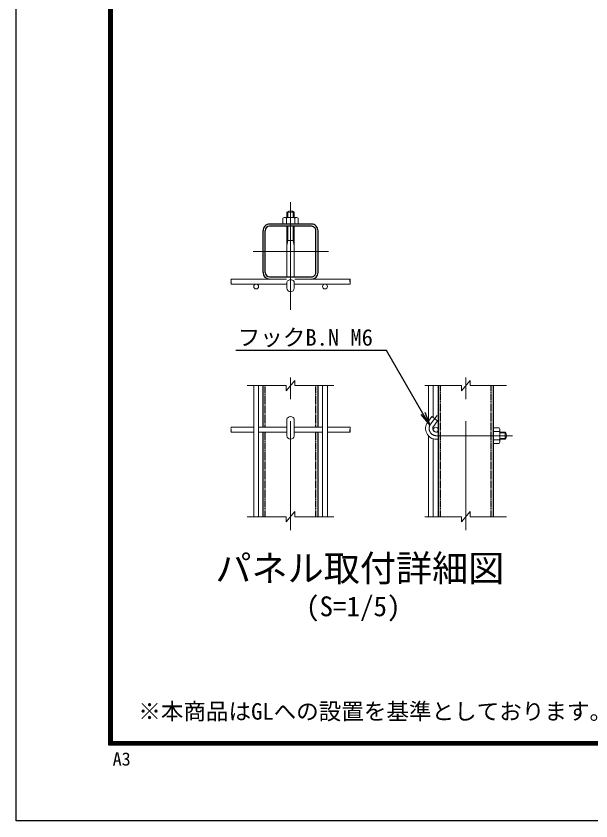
# Model space of a CAD drawing. Units: millimetres, scale not verified, with parts at other scales. Extents: x -4200 to 4200, y -2970 to 2970.
# Drawn here: x -4200 to -2529, y -2970 to -629 of the extents above; entities that cross this region are included whole.
import ezdxf
from ezdxf.enums import TextEntityAlignment as Align

# ---------------------------------------------------------------- set-up
doc = ezdxf.new("R2010")
doc.units = ezdxf.units.MM
doc.header["$LTSCALE"] = 10
doc.linetypes.add('USER1', pattern=[50.8, 31.75, -6.35, 6.35, -6.35])
doc.linetypes.add('USER2', pattern=[0.375, 0.25, -0.125])
for name, color, linetype, lineweight in [('0-0_D-STR-DIM', 7, 'Continuous', 13), ('0-1_D-STR3', 3, 'Continuous', 13), ('0-2_D-BMK', 2, 'USER1', 13), ('0-3_D-STR1', 1, 'Continuous', 25), ('0-4_D-STR2', 7, 'Continuous', 13), ('0-7_D-STR-TXT', 7, 'Continuous', 25), ('0-D_D-TTL', 7, 'Continuous', 25)]:
    doc.layers.add(name, color=color, linetype=linetype, lineweight=lineweight)
doc.layers.add('0-8_D-TTL-TXT', color=7, linetype='Continuous')
doc.styles.add('ＭＳ ゴシック', font='')
doc.styles.get('ＭＳ ゴシック').set_extended_font_data('MS Gothic')

# ---------------------------------------------------------------- blocks, each defined once
blk = doc.blocks.new('MLeader1')
at = {"layer": '0-0_D-STR-DIM', "lineweight": 25}
blk.add_line((-3011.1, -1781.1), (-2996.88, -1819.08), dxfattribs=at)
for points in [[(-3016.88, -1784.43), (-3122.63, -1601.26), (-3553.35, -1601.26), (-3560.55, -1601.26)], [(-3022.65, -1787.77), (-2996.88, -1819.08), (-3016.88, -1784.43)]]:
    blk.add_lwpolyline(points, dxfattribs=at)

msp = doc.modelspace()

# ---------------------------------------------------------------- linework, layer by layer
at = {"layer": '0-0_D-STR-DIM'}
for p, q in [((-3414.27, -1703.58), (-3527.89, -1703.58)), ((-3414.27, -1718.58), (-3389.27, -1688.58)), ((-3414.27, -1718.58), (-3414.27, -1703.58)), ((-3389.27, -1703.58), (-3389.27, -1688.58)), ((-3275.66, -1703.58), (-3389.27, -1703.58)), ((-2904.89, -1703.58), (-3011.2, -1703.58)), ((-2904.89, -1718.58), (-2879.89, -1688.58)), ((-2904.89, -1718.58), (-2904.89, -1703.58)), ((-2879.89, -1703.58), (-2879.89, -1688.58)), ((-2773.58, -1703.58), (-2879.89, -1703.58)), ((-3414.27, -2100.06), (-3389.27, -2070.06)), ((-3389.27, -2085.06), (-3389.27, -2070.06)), ((-2904.89, -2100.06), (-2879.89, -2070.06)), ((-2879.89, -2085.06), (-2879.89, -2070.06)), ((-3414.27, -2085.06), (-3527.89, -2085.06)), ((-3414.27, -2100.06), (-3414.27, -2085.06)), ((-3275.66, -2085.06), (-3389.27, -2085.06)), ((-2904.89, -2085.06), (-3011.2, -2085.06)), ((-2904.89, -2100.06), (-2904.89, -2085.06)), ((-2773.58, -2085.06), (-2879.89, -2085.06))]:
    msp.add_line(p, q, dxfattribs=at)
at = {"layer": '0-1_D-STR3'}
for p, q in [((-3420.43, -1214.59), (-3424.33, -1216.84)), ((-3424.33, -1216.84), (-3424.33, -1233.87)), ((-3383.11, -1214.59), (-3420.43, -1214.59)), ((-3417.67, -1214.59), (-3413.77, -1216.84)), ((-3409.87, -1214.59), (-3413.77, -1216.84)), ((-3413.77, -1216.84), (-3413.77, -1233.87)), ((-3412.17, -1199.31), (-3391.37, -1199.31)), ((-3412.17, -1214.59), (-3412.17, -1199.31)), ((-3409.77, -1214.59), (-3409.77, -1197.61)), ((-3393.77, -1214.59), (-3393.77, -1197.61)), ((-3393.67, -1214.59), (-3389.77, -1216.84)), ((-3391.37, -1214.59), (-3391.37, -1199.31)), ((-3385.87, -1214.59), (-3389.77, -1216.84)), ((-3389.77, -1216.84), (-3389.77, -1233.87)), ((-3383.11, -1214.59), (-3379.21, -1216.84)), ((-3379.21, -1216.84), (-3379.21, -1233.87)), ((-3379.21, -1233.87), (-3424.33, -1233.87)), ((-3412.17, -1387.47), (-3412.17, -1240.27)), ((-3391.37, -1387.47), (-3391.37, -1240.27)), ((-3409.77, -1281.47), (-3412.18, -1295.87)), ((-3412.17, -1281.47), (-3391.37, -1281.47)), ((-3393.77, -1281.47), (-3391.37, -1295.87)), ((-3412.17, -1402.56), (-3412.17, -1420.27)), ((-3391.37, -1402.56), (-3391.37, -1420.27)), ((-3412.17, -1800.79), (-3412.17, -1849.47)), ((-3391.37, -1849.47), (-3391.37, -1800.79)), ((-3002.91, -1809.89), (-2991.01, -1794.09)), ((-2974.39, -1806.61), (-2991.01, -1794.09)), ((-2986.3, -1822.41), (-2974.39, -1806.61)), ((-2977.99, -1839.07), (-2972.39, -1839.07)), ((-2812.39, -1872.03), (-2812.39, -1826.91)), ((-2795.37, -1826.91), (-2812.39, -1826.91)), ((-2812.39, -1829.31), (-2812.39, -1874.43)), ((-2795.37, -1837.47), (-2812.39, -1837.47)), ((-2793.11, -1833.57), (-2795.37, -1837.47)), ((-2793.11, -1841.37), (-2795.37, -1837.47)), ((-2794.44, -1839.07), (-2777.83, -1839.07)), ((-2793.11, -1841.47), (-2776.14, -1841.47)), ((-2777.83, -1839.07), (-2777.83, -1859.87)), ((-2977.99, -1859.87), (-2972.39, -1859.87)), ((-2795.37, -1861.47), (-2812.39, -1861.47)), ((-2795.37, -1872.03), (-2812.39, -1872.03)), ((-2793.11, -1857.57), (-2795.37, -1861.47)), ((-2793.11, -1865.37), (-2795.37, -1861.47)), ((-2793.11, -1868.13), (-2795.37, -1872.03)), ((-2793.11, -1857.47), (-2776.14, -1857.47)), ((-2793.11, -1859.87), (-2777.83, -1859.87))]:
    msp.add_line(p, q, dxfattribs=at)
for points in [[(-3409.77, -1281.47), (-3409.77, -1240.27), (-3409.77, -1281.47)], [(-3393.77, -1281.47), (-3393.77, -1240.27), (-3393.77, -1281.47)], [(-2793.11, -1868.13), (-2793.11, -1830.81), (-2795.37, -1826.91)]]:
    msp.add_lwpolyline(points, dxfattribs=at)
for centre, radius, start, end in [((-3401.77, -1211.47), 16, 49.4584, 130.5416), ((-3401.77, -1420.27), 10.4, 180, 0), ((-2977.99, -1828.67), 31.2, 143, 270), ((-2977.99, -1828.67), 10.4, 143, 270), ((-3401.77, -1849.47), 10.4, 180, 0), ((-2789.99, -1849.47), 16, 319.4584, 40.5416)]:
    msp.add_arc(centre, radius, start, end, dxfattribs=at)
for centre, major_axis, start_param, end_param in [((-3401.77, -1402.63), (10.4, 0), 0, 3.1415927), ((-3401.77, -1800.85), (-10.4, 0), 3.1415927, 6.2831853)]:
    msp.add_ellipse(centre, major_axis=major_axis, ratio=0.649974, start_param=start_param, end_param=end_param, dxfattribs=at)
at = {"layer": '0-2_D-BMK'}
for p, q in [((-3401.77, -1483.57), (-3401.77, -1170.05)), ((-3510.01, -1313.87), (-3291.17, -1313.87)), ((-3401.77, -2124.66), (-3401.77, -1659.08)), ((-2892.39, -2124.66), (-2892.39, -1659.08)), ((-2994.61, -1816.15), (-2975.67, -1791.02)), ((-2977.99, -1849.47), (-2756.27, -1849.47))]:
    msp.add_line(p, q, dxfattribs=at)
msp.add_arc((-2977.99, -1828.67), 20.8, 143, 270, dxfattribs=at)
at = {"layer": '0-3_D-STR1'}
for p, q in [((-3340.97, -1233.87), (-3462.57, -1233.87)), ((-3340.97, -1240.27), (-3462.57, -1240.27)), ((-3481.77, -1374.67), (-3481.77, -1253.07)), ((-3475.37, -1374.67), (-3475.37, -1253.07)), ((-3328.17, -1374.67), (-3328.17, -1253.07)), ((-3321.77, -1374.67), (-3321.77, -1253.07)), ((-3462.57, -1387.47), (-3340.97, -1387.47)), ((-3481.77, -1824.67), (-3481.77, -1703.58)), ((-3321.77, -1824.67), (-3321.77, -1703.58)), ((-2972.39, -1703.58), (-2972.39, -2085.06)), ((-2812.39, -1703.58), (-2812.39, -2085.06)), ((-3481.77, -2085.06), (-3481.77, -1839.07)), ((-3321.77, -2085.06), (-3321.77, -1839.07))]:
    msp.add_line(p, q, dxfattribs=at)
at = {"layer": '0-3_D-STR1', "linetype": 'USER2'}
for p, q in [((-3475.37, -1824.67), (-3475.37, -1703.58)), ((-3328.17, -1824.67), (-3328.17, -1703.58)), ((-2965.99, -2085.06), (-2965.99, -1703.58)), ((-2818.79, -2085.06), (-2818.79, -1703.58)), ((-3475.37, -2085.06), (-3475.37, -1839.07)), ((-3328.17, -2085.06), (-3328.17, -1839.07))]:
    msp.add_line(p, q, dxfattribs=at)
at = {"layer": '0-3_D-STR1'}
for centre, radius, start, end in [((-3462.57, -1253.07), 19.2, 90, 180.00001), ((-3462.57, -1253.07), 12.8, 90, 180), ((-3340.97, -1253.07), 19.2, 0.00001, 90.00002), ((-3340.97, -1253.07), 12.8, 0.00001, 90.00002), ((-3462.57, -1374.67), 19.2, 180.00001, 270), ((-3462.57, -1374.67), 12.8, 180, 270), ((-3340.97, -1374.67), 19.2, 270, 0.00001), ((-3340.97, -1374.67), 12.8, 270, 0.00001)]:
    msp.add_arc(centre, radius, start, end, dxfattribs=at)
at = {"layer": '0-4_D-STR2'}
for p, q in [((-3574.54, -1393.87), (-3413.77, -1393.87)), ((-3229, -1393.87), (-3389.77, -1393.87)), ((-3574.54, -1408.27), (-3412.17, -1408.27)), ((-3229.01, -1408.27), (-3391.37, -1408.27)), ((-3508.97, -1703.58), (-3508.97, -2085.06)), ((-3494.57, -1703.58), (-3494.57, -2085.06)), ((-3308.97, -1703.58), (-3308.97, -2085.06)), ((-3294.57, -1703.58), (-3294.57, -2085.06)), ((-3001.19, -1807.61), (-3001.19, -1703.58)), ((-2986.79, -1797.27), (-2986.79, -1703.58)), ((-3508.97, -1824.67), (-3574.54, -1824.67)), ((-3412.17, -1824.67), (-3494.57, -1824.67)), ((-3391.37, -1824.67), (-3308.97, -1824.67)), ((-3294.57, -1824.67), (-3229.01, -1824.67)), ((-3508.97, -1839.07), (-3574.54, -1839.07)), ((-3412.17, -1839.07), (-3494.57, -1839.07)), ((-3391.37, -1839.07), (-3308.97, -1839.07)), ((-3294.57, -1839.07), (-3229.01, -1839.07)), ((-3001.19, -2085.06), (-3001.19, -1849.53)), ((-2986.79, -2085.06), (-2986.79, -1858.6))]:
    msp.add_line(p, q, dxfattribs=at)
for centre in [(-3501.77, -1415.47), (-3301.77, -1415.47), (-2979.59, -1831.87)]:
    msp.add_circle(centre, 7.2, dxfattribs=at)
for centre, major_axis, start_param, end_param in [((-3574.54, -1397.47), (0, -3.6), 3.1414937, 6.283185), ((-3229.01, -1404.67), (0, 3.6), 3.1414937, 6.283185), ((-3574.54, -1828.27), (0, -3.6), 3.1414937, 6.283185), ((-3229.01, -1828.27), (0, -3.6), 0.0000003, 3.1416916)]:
    msp.add_ellipse(centre, major_axis=major_axis, ratio=0.114898, start_param=start_param, end_param=end_param, dxfattribs=at)
for centre, major_axis in [((-3574.54, -1404.67), (0, -3.6)), ((-3229.01, -1397.46), (0, 3.6)), ((-3574.54, -1835.47), (0, -3.6)), ((-3229.01, -1835.47), (0, 3.6))]:
    msp.add_ellipse(centre, major_axis=major_axis, ratio=0.114898, dxfattribs=at)
at = {"layer": '0-D_D-TTL', "color": 2}
msp.add_lwpolyline([(-4199.62, 2970), (4200.38, 2970), (4200.38, -2970), (-4199.62, -2970)], close=True, dxfattribs=at)
at = {"layer": '0-D_D-TTL'}
for points in [[(-3929.62, 2750), (3930.38, 2750), (3930.38, -2750), (-3929.62, -2750)], [(-3927.12, 2747.5), (3927.88, 2747.5), (3927.88, -2747.5), (-3927.12, -2747.5)], [(-3924.62, 2745), (3925.38, 2745), (3925.38, -2745), (-3924.62, -2745)], [(-3922.12, 2742.5), (3922.88, 2742.5), (3922.88, -2742.5), (-3922.12, -2742.5)], [(-3919.62, 2740), (3920.38, 2740), (3920.38, -2740), (-3919.62, -2740)]]:
    msp.add_lwpolyline(points, close=True, dxfattribs=at)

# ---------------------------------------------------------------- block references
at = {"layer": '0-0_D-STR-DIM'}
msp.add_blockref('MLeader1', (0, 0), dxfattribs=at)

# ---------------------------------------------------------------- texts
at = {"layer": '0-7_D-STR-TXT', "style": 'ＭＳ ゴシック'}
for s, p in [('フックB.N M6', (-3555.51, -1601.99)), ('※本商品はGLへの設置を基準としております。他の条件でご使用の際は別途ご相談ください。', (-3844.5, -2689.87))]:
    msp.add_text(s, height=48.09, dxfattribs=at).set_placement(p, align=Align.BOTTOM_LEFT)
at = {"layer": '0-8_D-TTL-TXT', "style": 'ＭＳ ゴシック'}
for s, height, p in [('パネル取付詳細図', 76.98, (-3620.34, -2296.58)), ('(S=1/5)', 57.7, (-3356.88, -2392.02)), ('A3', 38.49, (-3918.91, -2820.62))]:
    msp.add_text(s, height=height, dxfattribs=at).set_placement(p, align=Align.BOTTOM_LEFT)

doc.saveas('drawing.dxf')
